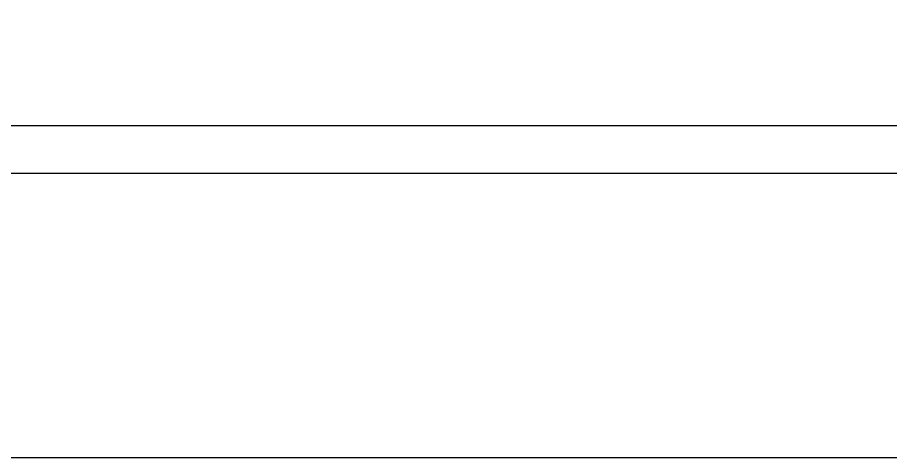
# Model space of a CAD drawing. Header units: centimetres. Extents: x 18.1 to 21.9, y -4.3 to 9.
# Drawn here: x 19.996 to 21.165, y -4.321 to -3.732 of the extents above; entities that cross this region are included whole.
import ezdxf

# ---------------------------------------------------------------- set-up
doc = ezdxf.new("R2010")
doc.units = ezdxf.units.CM
doc.header["$MEASUREMENT"] = 0
doc.layers.add('layer 1', color=7, linetype='Continuous')

msp = doc.modelspace()

# ---------------------------------------------------------------- linework, layer by layer
at = {"layer": 'layer 1', "color": 250}
for points in [[(18.09278, 9.00077), (18.09278, 9.00077), (21.89898, 9.00077), (21.89898, 9.00077), (21.89898, 9.00077), (21.89898, 9.00077), (21.89898, -4.32092), (21.89898, -4.32092), (21.89898, -4.32092), (21.89898, -4.32092), (18.09278, -4.32092), (18.09278, -4.32092), (18.09278, -4.32092), (18.09278, -4.32092), (18.09278, 9.00077), (18.09278, 9.00077)], [(18.40997, -1.84689), (18.40997, -1.84689), (21.58179, -1.84689), (21.58179, -1.84689), (21.58179, -1.84689), (21.58179, -1.84689), (21.58179, -3.9403), (21.58179, -3.9403), (21.58179, -3.9403), (21.58179, -3.9403), (18.40997, -3.9403), (18.40997, -3.9403), (18.40997, -3.9403), (18.40997, -3.9403), (18.40997, -1.84689), (18.40997, -1.84689)], [(18.47341, -1.91032), (18.47341, -1.91032), (21.51835, -1.91032), (21.51835, -1.91032), (21.51835, -1.91032), (21.51835, -1.91032), (21.51835, -3.87687), (21.51835, -3.87687), (21.51835, -3.87687), (21.51835, -3.87687), (18.47341, -3.87687), (18.47341, -3.87687), (18.47341, -3.87687), (18.47341, -3.87687), (18.47341, -1.91032), (18.47341, -1.91032)]]:
    msp.add_open_spline(points, degree=3, knots=[0, 0, 0, 0, 0.2, 0.2, 0.2, 0.2, 0.4, 0.4, 0.4, 0.4, 0.6, 0.6, 0.6, 0.6, 1, 1, 1, 1], dxfattribs=at)
at = {"layer": 'layer 1', "color": 7, "lineweight": 9}
for points in [[(18.09278, 9.00077), (18.09278, 9.00077), (21.89898, 9.00077), (21.89898, 9.00077), (21.89898, 9.00077), (21.89898, 9.00077), (21.89898, -4.32092), (21.89898, -4.32092), (21.89898, -4.32092), (21.89898, -4.32092), (18.09278, -4.32092), (18.09278, -4.32092), (18.09278, -4.32092), (18.09278, -4.32092), (18.09278, 9.00077), (18.09278, 9.00077)], [(18.40997, -1.84689), (18.40997, -1.84689), (21.58179, -1.84689), (21.58179, -1.84689), (21.58179, -1.84689), (21.58179, -1.84689), (21.58179, -3.9403), (21.58179, -3.9403), (21.58179, -3.9403), (21.58179, -3.9403), (18.40997, -3.9403), (18.40997, -3.9403), (18.40997, -3.9403), (18.40997, -3.9403), (18.40997, -1.84689), (18.40997, -1.84689)], [(18.47341, -1.91032), (18.47341, -1.91032), (21.51835, -1.91032), (21.51835, -1.91032), (21.51835, -1.91032), (21.51835, -1.91032), (21.51835, -3.87687), (21.51835, -3.87687), (21.51835, -3.87687), (21.51835, -3.87687), (18.47341, -3.87687), (18.47341, -3.87687), (18.47341, -3.87687), (18.47341, -3.87687), (18.47341, -1.91032), (18.47341, -1.91032)]]:
    msp.add_open_spline(points, degree=3, knots=[0, 0, 0, 0, 0.2, 0.2, 0.2, 0.2, 0.4, 0.4, 0.4, 0.4, 0.6, 0.6, 0.6, 0.6, 1, 1, 1, 1], dxfattribs=at)

doc.saveas('drawing.dxf')
